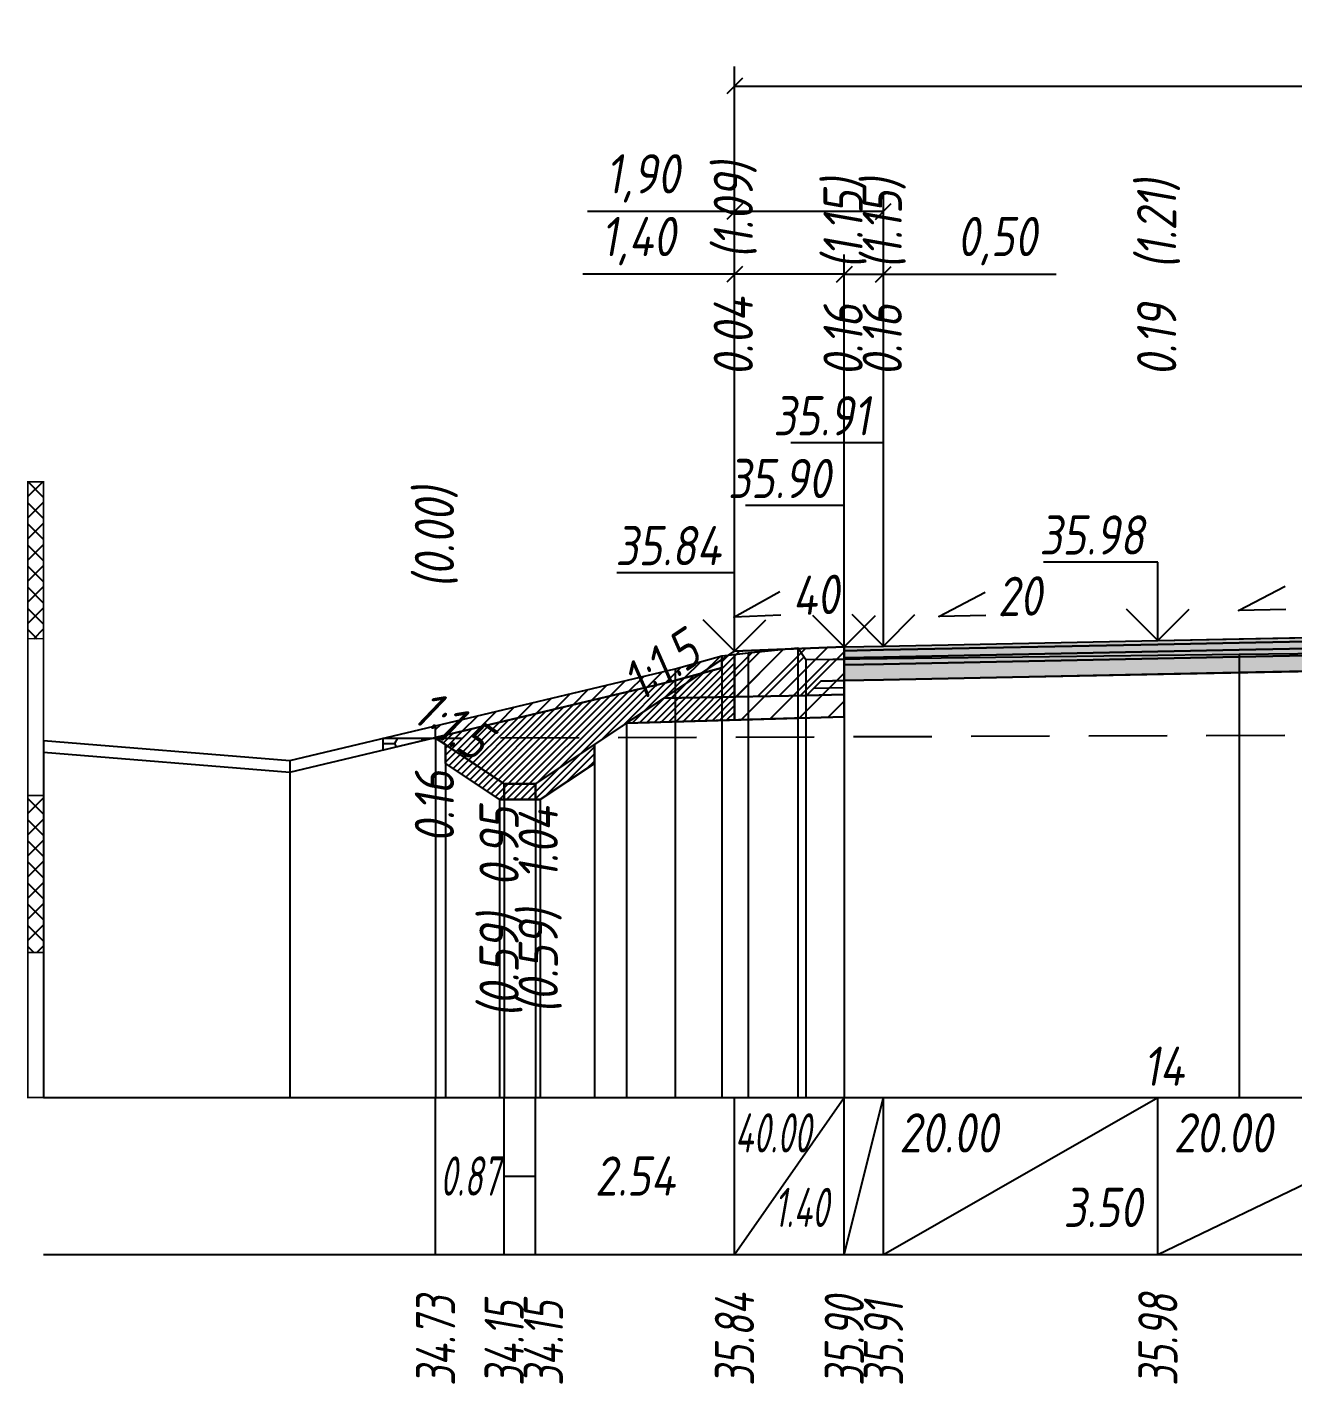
# Model space of a CAD drawing. Extents: x -717 to 1451, y -133302 to 233.
# Drawn here: x 78.9 to 159.7, y -91157.3 to -91070.8 of the extents above; entities that cross this region are included whole.
import ezdxf
from ezdxf.enums import TextEntityAlignment as Align

# ---------------------------------------------------------------- set-up
doc = ezdxf.new("R2010")
doc.units = 0
doc.linetypes.add('штриховая', pattern=[0.75, 0.5, -0.25])
for name, color, linetype in [('Интерполированный поперечник', 2, 'Continuous'), ('Код_514', 1, 'Continuous'), ('Контур_0', 7, 'Continuous'), ('Контур_2521', 7, 'Continuous'), ('Контур_2564', 7, 'Continuous'), ('Контур_2660', 7, 'Continuous'), ('Контур_2665', 7, 'Continuous'), ('Контур_400', 7, 'Continuous'), ('Контур_508', 7, 'Continuous'), ('Контур_512', 7, 'Continuous'), ('Контур_513', 7, 'Continuous'), ('Контур_818', 7, 'Continuous'), ('Красный поперечник', 1, 'Continuous'), ('Линейка абсолютных высот', 7, 'Continuous'), ('Объём_2501', 7, 'Continuous'), ('Объём_2564', 7, 'Continuous'), ('Объём_2650', 7, 'Continuous'), ('Объём_2660', 7, 'Continuous'), ('Объём_2663', 7, 'Continuous'), ('Объём_2664', 7, 'Continuous'), ('Объём_2665', 7, 'Continuous'), ('Откосы', 7, 'Continuous'), ('Отметки покрытия', 7, 'Continuous'), ('Рабочие отметки', 7, 'Continuous'), ('Рабочие отметки доп.', 7, 'Continuous'), ('Слои выравнивания', 7, 'Continuous'), ('Таблица', 7, 'Continuous'), ('Уклоны проезжей части', 7, 'Continuous'), ('Черный поперечник', 3, 'Continuous')]:
    doc.layers.add(name, color=color, linetype=linetype)
for name, color, linetype, true_color in [('Контур_2540', 2, 'Continuous', 0xffff00), ('Контур_2560', 2, 'Continuous', 0xffff00), ('Контур_2561', 7, 'Continuous', 0xff8040), ('Контур_2562', 3, 'Continuous', 0x00ff00), ('Контур_2563', 7, 'Continuous', 0xff8000), ('Контур_2570', 7, 'Continuous', 0x80ff00), ('Контур_2583', 3, 'Continuous', 0x00ff00), ('Контур_2584', 3, 'Continuous', 0x00ff00), ('Контур_2725', 7, 'Continuous', 0x323232), ('Контур_2736', 4, 'Continuous', 0x00ffff), ('Контур_2737', 4, 'Continuous', 0x00ffff), ('Контур_2738', 4, 'Continuous', 0x00ffff), ('Контур_2739', 4, 'Continuous', 0x00ffff), ('Контур_2741', 4, 'Continuous', 0x00ffff), ('Контур_2742', 4, 'Continuous', 0x00ffff), ('Контур_2743', 4, 'Continuous', 0x00ffff), ('Контур_2744', 7, 'Continuous', 0xa4ffff), ('Контур_2745', 7, 'Continuous', 0xa4ffff), ('Контур_2747', 4, 'Continuous', 0x00ffff), ('Контур_2748', 4, 'Continuous', 0x00ffff), ('Контур_2749', 4, 'Continuous', 0x00ffff), ('Контур_2750', 4, 'Continuous', 0x00ffff), ('Контур_2751', 4, 'Continuous', 0x00ffff), ('Контур_2752', 4, 'Continuous', 0x00ffff), ('Контур_2760', 7, 'Continuous', 0x323232), ('Контур_2761', 7, 'Continuous', 0x323232), ('Контур_2762', 7, 'Continuous', 0x323232), ('Контур_2763', 7, 'Continuous', 0x323232), ('Контур_402', 7, 'Continuous', 0xff6464), ('Контур_703', 4, 'Continuous', 0x00ffff), ('Контур_705', 4, 'Continuous', 0x00ffff), ('Контур_707', 4, 'Continuous', 0x00ffff), ('Контур_720', 131, 'Continuous', 0xaaffff), ('Объём_2520', 7, 'Continuous', 0x80ffff), ('Объём_2540', 2, 'Continuous', 0xffff00), ('Объём_2560', 2, 'Continuous', 0xffff00), ('Объём_2561', 7, 'Continuous', 0xff8040), ('Объём_2562', 3, 'Continuous', 0x00ff00), ('Объём_2563', 7, 'Continuous', 0xff8000), ('Объём_2570', 7, 'Continuous', 0x80ff00), ('Объём_2583', 3, 'Continuous', 0x00ff00), ('Объём_2584', 3, 'Continuous', 0x00ff00), ('Объём_2592', 3, 'Continuous', 0x00ff00), ('Объём_2596', 3, 'Continuous', 0x00ff00), ('Объём_2600', 7, 'Continuous', 0x808000), ('Объём_2620', 2, 'Continuous', 0xffff00), ('Объём_2746', 2, 'Continuous', 0xffff00)]:
    doc.layers.add(name, color=color, linetype=linetype, true_color=true_color)
doc.styles.get("Standard").update_dxf_attribs({"font": 'txt', "height": 2.5})
doc.styles.add('М', font='romand.shx', dxfattribs={"width": 0.8, "oblique": 10, "height": 2.5})
doc.dimstyles.new('ISO-25', dxfattribs={"dimtxt": 2.5, "dimasz": 2.5, "dimexe": 1.25, "dimexo": 0.625, "dimtad": 1, "dimtxsty": 'Standard', "dimcen": 2.5, "dimadec": 0, "dimazin": 0, "dimtfac": 1, "dimtmove": 0, "dimatfit": 3, "dimfxl": 1, "dimarcsym": 0})
pattern_1 = [(45.0000013, (0, 0), (-0.67351924, 0.673519211), []), (135.0000003, (0, 0), (-0.673519222, -0.67351923), [])]

# ---------------------------------------------------------------- blocks, each defined once
blk = doc.blocks.new('_Oblique')
at = {"color": 0, "linetype": 'ByBlock', "lineweight": -2}
blk.add_line((-0.5, -0.5), (0.5, 0.5), dxfattribs=at)
blk = doc.blocks.new('*D1780')
at = {"color": 0, "lineweight": -2, "transparency": 16777216}
for p, q in [((124.061, -91109.98), (124.061, -91085.26)), ((131.061, -91109.7), (131.061, -91085.26)), ((124.061, -91086.51), (114.392, -91086.51)), ((131.061, -91086.51), (124.061, -91086.51))]:
    blk.add_line(p, q, dxfattribs=at)
at = {"layer": 'Defpoints', "color": 0, "transparency": 16777216}
for p in [(131.061, -91086.51), (124.061, -91110.605), (131.061, -91110.325)]:
    blk.add_point(p, dxfattribs=at)
at = {"color": 0, "lineweight": -2, "transparency": 16777216, "rotation": 180}
blk.add_blockref('_Oblique', (124.061, -91086.51), dxfattribs=at)
at = {"color": 0, "lineweight": -2, "transparency": 16777216}
blk.add_blockref('_Oblique', (131.061, -91086.51), dxfattribs=at)
at = {"color": 0, "transparency": 16777216, "insert": (117.932, -91084.397), "char_height": 2.5, "width": 8.75, "attachment_point": 5, "style": 'М'}
blk.add_mtext('1,40', dxfattribs=at)
blk = doc.blocks.new('*D1782')
at = {"color": 0, "lineweight": -2, "transparency": 16777216}
for p, q in [((131.061, -91109.7), (131.061, -91085.26)), ((133.561, -91109.65), (133.561, -91085.26)), ((131.061, -91086.51), (133.561, -91086.51)), ((133.561, -91086.51), (144.571, -91086.51))]:
    blk.add_line(p, q, dxfattribs=at)
at = {"layer": 'Defpoints', "color": 0, "transparency": 16777216}
for p in [(133.561, -91086.51), (131.061, -91110.325), (133.561, -91110.275)]:
    blk.add_point(p, dxfattribs=at)
at = {"color": 0, "lineweight": -2, "transparency": 16777216, "rotation": 180}
blk.add_blockref('_Oblique', (131.061, -91086.51), dxfattribs=at)
at = {"color": 0, "lineweight": -2, "transparency": 16777216}
blk.add_blockref('_Oblique', (133.561, -91086.51), dxfattribs=at)
at = {"color": 0, "transparency": 16777216, "insert": (140.81, -91084.397), "char_height": 2.5, "width": 9.16667, "attachment_point": 5, "style": 'М'}
blk.add_mtext('0,50', dxfattribs=at)
blk = doc.blocks.new('*D1785')
at = {"color": 0, "lineweight": -2, "transparency": 16777216}
for p, q in [((124.061, -91109.98), (124.061, -91081.26)), ((133.561, -91109.65), (133.561, -91081.26)), ((124.061, -91082.51), (114.675, -91082.51)), ((133.561, -91082.51), (124.061, -91082.51))]:
    blk.add_line(p, q, dxfattribs=at)
at = {"layer": 'Defpoints', "color": 0, "transparency": 16777216}
for p in [(133.561, -91082.51), (124.061, -91110.605), (133.561, -91110.275)]:
    blk.add_point(p, dxfattribs=at)
at = {"color": 0, "lineweight": -2, "transparency": 16777216, "rotation": 180}
blk.add_blockref('_Oblique', (124.061, -91082.51), dxfattribs=at)
at = {"color": 0, "lineweight": -2, "transparency": 16777216}
blk.add_blockref('_Oblique', (133.561, -91082.51), dxfattribs=at)
at = {"color": 0, "transparency": 16777216, "insert": (118.215, -91080.397), "char_height": 2.5, "width": 8.75, "attachment_point": 5, "style": 'М'}
blk.add_mtext('1,90', dxfattribs=at)
blk = doc.blocks.new('*D1786')
at = {"color": 0, "lineweight": -2, "transparency": 16777216}
for p, q in [((124.061, -91109.98), (124.061, -91073.26)), ((219.561, -91109.98), (219.561, -91073.26)), ((124.061, -91074.51), (219.561, -91074.51))]:
    blk.add_line(p, q, dxfattribs=at)
at = {"layer": 'Defpoints', "color": 0, "transparency": 16777216}
for p in [(219.561, -91074.51), (124.061, -91110.605), (219.561, -91110.605)]:
    blk.add_point(p, dxfattribs=at)
at = {"color": 0, "lineweight": -2, "transparency": 16777216, "rotation": 180}
blk.add_blockref('_Oblique', (124.061, -91074.51), dxfattribs=at)
at = {"color": 0, "lineweight": -2, "transparency": 16777216}
blk.add_blockref('_Oblique', (219.561, -91074.51), dxfattribs=at)
at = {"color": 0, "transparency": 16777216, "insert": (171.811, -91072.397), "char_height": 2.5, "width": 10.41667, "attachment_point": 5, "style": 'М'}
blk.add_mtext('19,10', dxfattribs=at)

msp = doc.modelspace()

# ---------------------------------------------------------------- hatches: boundary and pattern name
at = {"layer": 'Линейка абсолютных высот'}
h = msp.add_hatch(dxfattribs=at)
h.set_pattern_fill('ANSI37', scale=0.3, style=0)
h.set_pattern_definition(pattern_1)
h.paths.add_polyline_path([(80, -91109.745), (80, -91099.745), (79, -91099.745), (79, -91109.745)])
h = msp.add_hatch(dxfattribs=at)
h.set_pattern_fill('ANSI37', scale=0.3, style=0)
h.set_pattern_definition(pattern_1)
h.paths.add_polyline_path([(80, -91129.745), (80, -91119.745), (79, -91119.745), (79, -91129.745)])
at = {"layer": 'Объём_2563'}
h = msp.add_hatch(dxfattribs=at)
h.set_pattern_fill('ANSI31', color=256, scale=0.3)
h.paths.add_polyline_path([(124.061, -91110.542), (131.061, -91110.262), (131.061, -91112.412), (129.561, -91112.442), (128.642, -91113.361), (119.561, -91113.542)])
at = {"layer": 'Объём_2570'}
h = msp.add_hatch(dxfattribs=at)
h.set_pattern_fill('ANSI31', color=256, scale=0.2)
h.paths.add_polyline_path([(123.244, -91111.593), (120.284, -91112.405), (105, -91116.047), (105, -91115.297), (120.284, -91111.655), (123.244, -91110.843)])
at = {"layer": 'Объём_2600'}
h = msp.add_hatch(dxfattribs=at)
h.set_pattern_fill('ANSI31', color=6, scale=0.4)
h.paths.add_polyline_path([(131.061, -91114.72), (124.061, -91114.93), (124.061, -91110.746), (124.934, -91110.643), (128.107, -91110.322), (128.607, -91111.073), (131.061, -91111.042)])
h = msp.add_hatch(dxfattribs=at)
h.set_pattern_fill('HONEY', color=5, scale=0.3)
h.paths.add_polyline_path([(101.647, -91116.846), (101.647, -91116.096), (104.842, -91116.085)])
at = {"layer": 'Объём_2620'}
h = msp.add_hatch(dxfattribs=at)
h.set_pattern_fill('ANSI31', color=2, scale=0.1)
h.paths.add_polyline_path([(111.677, -91120), (109.071, -91120), (105.624, -91117.702), (105.624, -91116.5), (105, -91116.084), (105.707, -91115.879), (120.284, -91112.405), (123.244, -91111.593), (123.244, -91110.843), (124.061, -91110.746), (124.061, -91114.93), (117.169, -91115.136), (115.124, -91116.5), (115.124, -91117.702)])
at = {"layer": 'Слои выравнивания'}
for color, points in [(2, [(131.061, -91110.262), (133.561, -91110.212), (151.061, -91109.862), (156.248, -91109.758), (171.207, -91109.459), (171.811, -91109.447), (171.811, -91109.697), (171.207, -91109.709), (156.248, -91110.008), (151.061, -91110.112), (133.561, -91110.462), (131.061, -91110.512)]), (3, [(131.061, -91110.512), (133.561, -91110.462), (151.061, -91110.112), (156.248, -91110.008), (171.207, -91109.709), (171.811, -91109.697), (171.811, -91110.147), (171.207, -91110.159), (156.248, -91110.458), (151.061, -91110.562), (133.561, -91110.912), (131.061, -91110.962)]), (4, [(131.061, -91110.962), (133.561, -91110.912), (151.061, -91110.562), (156.248, -91110.458), (171.207, -91110.159), (171.811, -91110.147), (171.811, -91110.597), (171.207, -91110.609), (156.248, -91110.908), (151.061, -91111.012), (133.561, -91111.362), (131.061, -91111.412)]), (5, [(131.061, -91111.412), (133.561, -91111.362), (151.061, -91111.012), (156.248, -91110.908), (171.207, -91110.609), (171.811, -91110.597), (171.811, -91111.597), (171.207, -91111.609), (156.248, -91111.908), (151.061, -91112.012), (133.561, -91112.362), (131.061, -91112.412)])]:
    msp.add_hatch(color=color, dxfattribs=at).paths.add_polyline_path(points)

# ---------------------------------------------------------------- linework, layer by layer
at = {"layer": 'Интерполированный поперечник', "linetype": 'штриховая', "ltscale": 10, "flags": 128}
msp.add_lwpolyline([(101.647, -91116.096), (229.993, -91115.635)], dxfattribs=at)
at = {"layer": 'Код_514'}
for p, q in [((105, -91149), (105, -91139)), ((109.374, -91149), (109.374, -91139)), ((111.374, -91149), (111.374, -91139)), ((124.061, -91149), (124.061, -91139)), ((124.061, -91149), (131.061, -91139)), ((131.061, -91149), (131.061, -91139)), ((131.061, -91149), (133.561, -91139)), ((133.561, -91149), (133.561, -91139)), ((133.561, -91149), (151.061, -91139)), ((151.061, -91149), (151.061, -91139)), ((151.061, -91149), (171.811, -91139)), ((109.374, -91144), (111.374, -91144))]:
    msp.add_line(p, q, dxfattribs=at)
at = {"layer": 'Контур_0', "flags": 128}
for points in [[(124.061, -91110.542), (124.061, -91110.542), (124.061, -91110.542), (124.061, -91110.542), (124.061, -91110.542), (124.061, -91110.542), (124.061, -91110.542), (124.061, -91110.542), (124.061, -91110.542), (124.061, -91110.542), (124.061, -91110.542), (124.061, -91110.542), (124.061, -91110.542), (124.061, -91110.542), (124.061, -91110.542), (111.374, -91119), (109.374, -91119), (105, -91116.084), (105, -91116.084), (105, -91116.084), (105, -91116.084), (105, -91116.084), (105, -91116.084), (105, -91116.084), (105, -91116.084), (105, -91116.084), (105, -91116.084), (105, -91116.084), (105, -91116.084), (105, -91116.084)], [(124.061, -91110.542), (124.061, -91110.542), (124.061, -91110.542), (124.061, -91110.542), (124.061, -91110.542), (124.061, -91110.542), (124.061, -91110.542), (124.061, -91110.542), (124.061, -91110.542), (124.061, -91110.542), (124.061, -91110.542), (124.061, -91110.542), (124.061, -91110.542), (124.061, -91110.542), (124.061, -91110.542), (111.374, -91119)], [(119.561, -91113.542), (128.642, -91113.361), (129.561, -91112.442), (131.061, -91112.412)], [(129.561, -91112.442), (131.061, -91112.412), (131.061, -91113.312), (128.642, -91113.361), (129.561, -91112.442), (129.561, -91112.442)]]:
    msp.add_lwpolyline(points, dxfattribs=at)
at = {"layer": 'Контур_2521', "color": 250, "flags": 128}
msp.add_lwpolyline([(129.101, -91112.901), (131.061, -91112.862)], dxfattribs=at)
at = {"layer": 'Контур_2540', "flags": 128}
msp.add_lwpolyline([(128.642, -91113.361), (131.061, -91113.312), (131.061, -91114.72), (117.169, -91115.136), (119.561, -91113.542), (128.642, -91113.361), (128.642, -91113.361)], dxfattribs=at)
at = {"layer": 'Контур_2560', "flags": 128}
msp.add_lwpolyline([(124.061, -91110.542), (124.061, -91110.542), (124.061, -91110.542), (131.061, -91110.262)], dxfattribs=at)
at = {"layer": 'Контур_2561', "flags": 128}
msp.add_lwpolyline([(131.061, -91110.262), (131.061, -91110.262), (124.061, -91110.542), (124.061, -91110.542), (131.061, -91110.262)], dxfattribs=at)
at = {"layer": 'Контур_2562', "flags": 128}
msp.add_lwpolyline([(124.061, -91110.542), (124.061, -91110.542), (124.061, -91110.542), (124.061, -91110.542), (124.061, -91110.542)], dxfattribs=at)
at = {"layer": 'Контур_2563', "flags": 128}
msp.add_lwpolyline([(124.061, -91110.542), (131.061, -91110.262), (131.061, -91112.412), (129.561, -91112.442), (128.642, -91113.361), (119.561, -91113.542), (124.061, -91110.542), (124.061, -91110.542)], dxfattribs=at)
at = {"layer": 'Контур_2564', "flags": 128}
msp.add_lwpolyline([(124.061, -91110.542), (131.061, -91110.262)], dxfattribs=at)
at = {"layer": 'Контур_2570', "flags": 128}
msp.add_lwpolyline([(80, -91116.979), (95.707, -91118.262), (95.707, -91118.262), (120.284, -91112.405), (123.244, -91111.593), (123.244, -91110.843), (124.934, -91110.643), (128.107, -91110.322), (128.607, -91111.073), (156.248, -91110.722), (171.207, -91110.563)], dxfattribs=at)
at = {"layer": 'Контур_2583', "flags": 128}
for points in [[(109.071, -91120), (109.374, -91120), (109.374, -91119), (105.624, -91116.5), (105.624, -91117.702), (109.071, -91120)], [(115.124, -91117.702), (115.124, -91116.5), (111.374, -91119), (111.374, -91120), (111.677, -91120), (115.124, -91117.702)]]:
    msp.add_lwpolyline(points, dxfattribs=at)
at = {"layer": 'Контур_2584', "flags": 128}
msp.add_lwpolyline([(111.374, -91120), (111.374, -91119), (109.374, -91119), (109.374, -91120), (111.374, -91120)], dxfattribs=at)
at = {"layer": 'Контур_2660', "flags": 128}
msp.add_lwpolyline([(117.169, -91115.136), (131.061, -91114.72)], dxfattribs=at)
at = {"layer": 'Контур_2665', "flags": 128}
msp.add_lwpolyline([(124.061, -91110.542), (124.061, -91110.542)], dxfattribs=at)
at = {"layer": 'Контур_2725', "flags": 128}
msp.add_lwpolyline([(131.061, -91112.412), (133.561, -91112.362), (151.061, -91112.012), (156.248, -91111.908), (171.207, -91111.609), (171.811, -91111.597), (173.212, -91111.625), (192.561, -91112.012), (210.061, -91112.362), (212.561, -91112.412)], dxfattribs=at)
at = {"layer": 'Контур_2736', "flags": 128}
msp.add_lwpolyline([(124.061, -91110.542), (124.061, -91110.542)], dxfattribs=at)
at = {"layer": 'Контур_2737', "flags": 128}
msp.add_lwpolyline([(124.061, -91110.542), (124.061, -91110.542)], dxfattribs=at)
at = {"layer": 'Контур_2738', "flags": 128}
msp.add_lwpolyline([(124.061, -91110.542), (124.061, -91110.542)], dxfattribs=at)
at = {"layer": 'Контур_2739', "flags": 128}
msp.add_lwpolyline([(124.061, -91110.542), (124.061, -91110.542)], dxfattribs=at)
at = {"layer": 'Контур_2741', "flags": 128}
msp.add_lwpolyline([(105, -91116.084), (105, -91116.084)], dxfattribs=at)
at = {"layer": 'Контур_2742', "flags": 128}
msp.add_lwpolyline([(105, -91116.084), (105, -91116.084)], dxfattribs=at)
at = {"layer": 'Контур_2743', "flags": 128}
msp.add_lwpolyline([(105, -91116.084), (105, -91116.084)], dxfattribs=at)
at = {"layer": 'Контур_2744', "flags": 128}
msp.add_lwpolyline([(105, -91116.084), (105, -91116.084)], dxfattribs=at)
msp.add_lwpolyline([(105, -91116.084), (105, -91116.084)], dxfattribs=at)
msp.add_lwpolyline([(105, -91116.084), (105, -91116.084)], dxfattribs=at)
msp.add_lwpolyline([(105, -91116.084), (105, -91116.084)], dxfattribs=at)
msp.add_lwpolyline([(105, -91116.084), (105, -91116.084)], dxfattribs=at)
msp.add_lwpolyline([(105, -91116.084), (105, -91116.084)], dxfattribs=at)
at = {"layer": 'Контур_2745', "flags": 128}
msp.add_lwpolyline([(124.061, -91110.542), (124.061, -91110.542)], dxfattribs=at)
msp.add_lwpolyline([(124.061, -91110.542), (124.061, -91110.542)], dxfattribs=at)
msp.add_lwpolyline([(124.061, -91110.542), (124.061, -91110.542)], dxfattribs=at)
msp.add_lwpolyline([(124.061, -91110.542), (124.061, -91110.542)], dxfattribs=at)
msp.add_lwpolyline([(124.061, -91110.542), (124.061, -91110.542)], dxfattribs=at)
msp.add_lwpolyline([(124.061, -91110.542), (124.061, -91110.542)], dxfattribs=at)
at = {"layer": 'Контур_2747', "flags": 128}
msp.add_lwpolyline([(124.061, -91110.542), (124.061, -91110.542)], dxfattribs=at)
at = {"layer": 'Контур_2748', "flags": 128}
msp.add_lwpolyline([(124.061, -91110.542), (124.061, -91110.542)], dxfattribs=at)
at = {"layer": 'Контур_2749', "flags": 128}
msp.add_lwpolyline([(124.061, -91110.542), (124.061, -91110.542)], dxfattribs=at)
at = {"layer": 'Контур_2750', "flags": 128}
msp.add_lwpolyline([(105, -91116.084), (105, -91116.084)], dxfattribs=at)
at = {"layer": 'Контур_2751', "flags": 128}
msp.add_lwpolyline([(105, -91116.084), (105, -91116.084)], dxfattribs=at)
at = {"layer": 'Контур_2752', "flags": 128}
msp.add_lwpolyline([(105, -91116.084), (105, -91116.084)], dxfattribs=at)
at = {"layer": 'Контур_2760', "flags": 128}
msp.add_lwpolyline([(131.061, -91110.262), (133.561, -91110.212), (151.061, -91109.862), (156.248, -91109.758), (171.207, -91109.459), (171.811, -91109.447), (173.212, -91109.475), (192.561, -91109.862), (210.061, -91110.212), (212.561, -91110.262)], dxfattribs=at)
at = {"layer": 'Контур_2761', "flags": 128}
msp.add_lwpolyline([(131.061, -91110.512), (133.561, -91110.462), (151.061, -91110.112), (156.248, -91110.008), (171.207, -91109.709), (171.811, -91109.697), (173.212, -91109.725), (192.561, -91110.112), (210.061, -91110.462), (212.561, -91110.512)], dxfattribs=at)
at = {"layer": 'Контур_2762', "flags": 128}
msp.add_lwpolyline([(131.061, -91110.962), (133.561, -91110.912), (151.061, -91110.562), (156.248, -91110.458), (171.207, -91110.159), (171.811, -91110.147), (173.212, -91110.175), (192.561, -91110.562), (210.061, -91110.912), (212.561, -91110.962)], dxfattribs=at)
at = {"layer": 'Контур_2763', "flags": 128}
msp.add_lwpolyline([(131.061, -91111.412), (133.561, -91111.362), (151.061, -91111.012), (156.248, -91110.908), (171.207, -91110.609), (171.811, -91110.597), (173.212, -91110.625), (192.561, -91111.012), (210.061, -91111.362), (212.561, -91111.412)], dxfattribs=at)
at = {"layer": 'Контур_400', "flags": 128}
msp.add_lwpolyline([(131.061, -91110.262), (133.561, -91110.212), (133.561, -91110.212), (133.561, -91110.212), (133.561, -91110.212), (133.561, -91110.212), (133.561, -91110.212), (151.061, -91109.862), (171.811, -91109.447)], dxfattribs=at)
at = {"layer": 'Контур_402', "flags": 128}
msp.add_lwpolyline([(117.169, -91115.136), (131.061, -91114.72), (131.061, -91112.412), (171.811, -91111.597), (212.561, -91112.412), (212.561, -91114.72), (225.517, -91115.108)], dxfattribs=at)
at = {"layer": 'Контур_508', "flags": 128}
msp.add_lwpolyline([(105, -91116.084), (105.624, -91116.5), (105.624, -91117.702), (109.071, -91120), (109.374, -91120), (111.374, -91120), (111.677, -91120), (115.124, -91117.702), (115.124, -91116.5), (117.169, -91115.136), (131.061, -91114.72), (131.061, -91112.412), (171.811, -91111.597), (212.561, -91112.412), (212.561, -91114.72), (225.517, -91115.108), (225.517, -91115.715), (228.964, -91118.013), (229.267, -91118.013), (231.267, -91118.013), (231.57, -91118.013), (235.017, -91115.715), (235.017, -91114.513), (239.663, -91111.416)], dxfattribs=at)
at = {"layer": 'Контур_512', "flags": 128}
msp.add_lwpolyline([(105, -91116.084), (105.624, -91116.5), (105.624, -91117.702), (109.071, -91120), (109.374, -91120), (111.374, -91120), (111.677, -91120), (115.124, -91117.702), (115.124, -91116.5), (117.169, -91115.136), (131.061, -91114.72)], dxfattribs=at)
at = {"layer": 'Контур_513', "flags": 128}
msp.add_lwpolyline([(105, -91116.084), (105.624, -91116.5), (105.624, -91117.702), (109.071, -91120), (109.374, -91120), (111.374, -91120), (111.677, -91120), (115.124, -91117.702), (115.124, -91116.5), (117.169, -91115.136), (131.061, -91114.72), (131.061, -91112.412), (171.811, -91111.597), (212.561, -91112.412), (212.561, -91114.72), (225.517, -91115.108), (225.517, -91115.715), (228.964, -91118.013), (229.267, -91118.013), (231.267, -91118.013), (231.57, -91118.013), (235.017, -91115.715), (235.017, -91114.513), (239.663, -91111.416)], dxfattribs=at)
at = {"layer": 'Контур_703', "flags": 128}
for points in [[(124.061, -91110.542), (111.374, -91119)], [(124.061, -91110.542), (124.061, -91110.542)]]:
    msp.add_lwpolyline(points, dxfattribs=at)
at = {"layer": 'Контур_705', "flags": 128}
msp.add_lwpolyline([(124.061, -91110.542), (124.061, -91110.542)], dxfattribs=at)
at = {"layer": 'Контур_707', "flags": 128}
msp.add_lwpolyline([(109.374, -91119), (105, -91116.084)], dxfattribs=at)
at = {"layer": 'Контур_720', "flags": 128}
msp.add_lwpolyline([(111.374, -91119), (109.374, -91119)], dxfattribs=at)
at = {"layer": 'Контур_818', "flags": 128}
msp.add_lwpolyline([(105, -91116.047), (120.284, -91112.405), (123.244, -91111.593), (123.244, -91110.843), (124.934, -91110.643), (128.107, -91110.322), (128.607, -91111.073), (156.248, -91110.722), (171.207, -91110.563)], dxfattribs=at)
at = {"layer": 'Красный поперечник'}
for p, q in [((133.561, -91110.212), (151.061, -91109.862)), ((151.061, -91109.862), (171.811, -91109.447)), ((111.374, -91119), (124.061, -91110.542)), ((124.061, -91110.542), (131.061, -91110.262)), ((131.061, -91110.262), (133.561, -91110.212)), ((117.169, -91115.136), (117.169, -91139)), ((131.061, -91114.72), (131.061, -91139)), ((105, -91116.084), (105, -91139)), ((105, -91116.084), (109.374, -91119)), ((105.624, -91116.5), (105.624, -91139)), ((115.124, -91116.5), (115.124, -91139)), ((105.624, -91117.702), (105.624, -91139)), ((115.124, -91117.702), (115.124, -91139)), ((109.374, -91119), (111.374, -91119)), ((109.071, -91120), (109.071, -91139)), ((109.374, -91120), (109.374, -91139)), ((111.374, -91120), (111.374, -91139)), ((111.677, -91120), (111.677, -91139))]:
    msp.add_line(p, q, dxfattribs=at)
at = {"layer": 'Линейка абсолютных высот', "color": 7, "const_width": 0.1, "flags": 128}
for points in [[(80, -91109.745), (80, -91099.745), (79, -91099.745), (79, -91109.745), (80, -91109.745)], [(80, -91119.745), (80, -91109.745), (79, -91109.745), (79, -91119.745), (80, -91119.745)], [(80, -91129.745), (80, -91119.745), (79, -91119.745), (79, -91129.745), (80, -91129.745)], [(80, -91139), (80, -91129.745), (79, -91129.745), (79, -91139), (80, -91139)]]:
    msp.add_lwpolyline(points, dxfattribs=at)
at = {"layer": 'Объём_2501', "flags": 128}
msp.add_lwpolyline([(131.061, -91110.262), (133.561, -91110.212), (133.561, -91110.212), (133.561, -91110.212), (133.561, -91110.212), (133.561, -91110.212), (133.561, -91110.212), (151.061, -91109.862), (171.811, -91109.447)], dxfattribs=at)
at = {"layer": 'Объём_2520', "color": 250, "flags": 128}
msp.add_lwpolyline([(129.561, -91112.442), (131.061, -91112.412), (131.061, -91113.312), (128.642, -91113.361), (129.561, -91112.442), (129.561, -91112.442)], dxfattribs=at)
at = {"layer": 'Объём_2540', "flags": 128}
msp.add_lwpolyline([(128.642, -91113.361), (131.061, -91113.312), (131.061, -91114.72), (117.169, -91115.136), (119.561, -91113.542), (128.642, -91113.361), (128.642, -91113.361)], dxfattribs=at)
at = {"layer": 'Объём_2560', "flags": 128}
msp.add_lwpolyline([(124.061, -91110.542), (124.061, -91110.542), (124.061, -91110.542), (131.061, -91110.262)], dxfattribs=at)
at = {"layer": 'Объём_2561', "flags": 128}
msp.add_lwpolyline([(131.061, -91110.262), (131.061, -91110.262), (124.061, -91110.542), (124.061, -91110.542), (131.061, -91110.262)], dxfattribs=at)
at = {"layer": 'Объём_2562', "flags": 128}
msp.add_lwpolyline([(124.061, -91110.542), (124.061, -91110.542), (124.061, -91110.542), (124.061, -91110.542), (124.061, -91110.542)], dxfattribs=at)
at = {"layer": 'Объём_2563', "color": 250, "flags": 128}
msp.add_lwpolyline([(124.061, -91110.542), (131.061, -91110.262), (131.061, -91112.412), (129.561, -91112.442), (128.642, -91113.361), (119.561, -91113.542), (124.061, -91110.542), (124.061, -91110.542)], dxfattribs=at)
at = {"layer": 'Объём_2564', "flags": 128}
msp.add_lwpolyline([(124.061, -91110.542), (131.061, -91110.262)], dxfattribs=at)
at = {"layer": 'Объём_2570', "flags": 128}
msp.add_lwpolyline([(123.244, -91111.593), (120.284, -91112.405), (105, -91116.047), (105, -91115.297), (120.284, -91111.655), (123.244, -91110.843), (123.244, -91111.593), (123.244, -91111.593)], dxfattribs=at)
at = {"layer": 'Объём_2583', "flags": 128}
for points in [[(109.071, -91120), (109.374, -91120), (109.374, -91119), (105.624, -91116.5), (105.624, -91117.702), (109.071, -91120)], [(115.124, -91117.702), (115.124, -91116.5), (111.374, -91119), (111.374, -91120), (111.677, -91120), (115.124, -91117.702)]]:
    msp.add_lwpolyline(points, dxfattribs=at)
at = {"layer": 'Объём_2584', "flags": 128}
msp.add_lwpolyline([(111.374, -91120), (111.374, -91119), (109.374, -91119), (109.374, -91120), (111.374, -91120)], dxfattribs=at)
at = {"layer": 'Объём_2592', "flags": 128}
for points in [[(109.374, -91119), (105.624, -91116.5)], [(115.124, -91116.5), (111.374, -91119)]]:
    msp.add_lwpolyline(points, dxfattribs=at)
at = {"layer": 'Объём_2596', "flags": 128}
msp.add_lwpolyline([(111.374, -91119), (109.374, -91119)], dxfattribs=at)
at = {"layer": 'Объём_2600', "color": 5, "flags": 128}
msp.add_lwpolyline([(101.647, -91116.846), (101.647, -91116.096), (104.842, -91116.085), (101.647, -91116.846), (101.647, -91116.846)], dxfattribs=at)
at = {"layer": 'Объём_2620', "flags": 128}
msp.add_lwpolyline([(111.677, -91120), (109.071, -91120), (105.624, -91117.702), (105.624, -91116.5), (105, -91116.084), (105.707, -91115.879), (120.284, -91112.405), (123.244, -91111.593), (123.244, -91110.843), (124.061, -91110.746), (124.061, -91114.93), (117.169, -91115.136), (115.124, -91116.5), (115.124, -91117.702), (111.677, -91120), (111.677, -91120)], dxfattribs=at)
at = {"layer": 'Объём_2650', "color": 6, "flags": 128}
for points in [[(131.061, -91114.72), (124.061, -91114.93), (124.061, -91110.746), (124.934, -91110.643), (128.107, -91110.322), (128.607, -91111.073), (131.061, -91111.042), (131.061, -91114.72), (131.061, -91114.72)], [(105, -91116.084), (104.842, -91116.085), (105.707, -91115.879), (105, -91116.084), (105, -91116.084)]]:
    msp.add_lwpolyline(points, dxfattribs=at)
at = {"layer": 'Объём_2660', "flags": 128}
msp.add_lwpolyline([(117.169, -91115.136), (131.061, -91114.72)], dxfattribs=at)
at = {"layer": 'Объём_2663', "flags": 128}
for points in [[(124.061, -91110.542), (111.374, -91119)], [(109.374, -91119), (105, -91116.084)]]:
    msp.add_lwpolyline(points, dxfattribs=at)
at = {"layer": 'Объём_2664', "flags": 128}
msp.add_lwpolyline([(111.374, -91119), (109.374, -91119)], dxfattribs=at)
at = {"layer": 'Объём_2665', "flags": 128}
msp.add_lwpolyline([(124.061, -91110.542), (124.061, -91110.542)], dxfattribs=at)
at = {"layer": 'Объём_2746', "flags": 128}
for points in [[(123.244, -91111.593), (123.244, -91111.087), (123.689, -91110.79), (124.934, -91110.643), (127.153, -91110.418), (128.145, -91110.379), (128.607, -91111.073), (128.607, -91114.793), (117.169, -91115.136), (121.954, -91111.946), (123.244, -91111.593), (123.244, -91111.593)], [(111.677, -91120), (109.071, -91120), (105.624, -91117.702), (105.624, -91116.5), (109.374, -91119), (111.374, -91119), (115.124, -91116.5), (115.124, -91117.702), (111.677, -91120), (111.677, -91120)]]:
    msp.add_lwpolyline(points, dxfattribs=at)
at = {"layer": 'Откосы', "color": 1, "flags": 128}
for points in [[(159.21, -91107.888), (156.21, -91107.948), (159.18, -91106.388)], [(127.016, -91108.243), (124.018, -91108.363), (126.956, -91106.744)], [(140.085, -91108.27), (137.085, -91108.33), (140.055, -91106.771)]]:
    msp.add_lwpolyline(points, dxfattribs=at)
at = {"layer": 'Отметки покрытия', "color": 1}
for p, q in [((133.561, -91097.262), (127.661, -91097.262)), ((133.561, -91110.212), (133.561, -91097.262)), ((131.061, -91101.262), (124.761, -91101.262)), ((131.061, -91110.262), (131.061, -91101.262)), ((151.061, -91104.862), (143.761, -91104.862)), ((151.061, -91109.862), (151.061, -91104.862)), ((124.061, -91105.542), (116.561, -91105.542)), ((124.061, -91110.542), (124.061, -91105.542)), ((131.061, -91110.262), (129.061, -91108.262)), ((131.061, -91110.262), (133.061, -91108.262)), ((133.561, -91110.212), (131.561, -91108.212)), ((133.561, -91110.212), (135.561, -91108.212)), ((151.061, -91109.862), (149.061, -91107.862)), ((151.061, -91109.862), (153.061, -91107.862)), ((124.061, -91110.542), (122.061, -91108.542)), ((124.061, -91110.542), (126.061, -91108.542))]:
    msp.add_line(p, q, dxfattribs=at)
at = {"layer": 'Слои выравнивания'}
msp.add_line((131.061, -91110.262), (131.061, -91139), dxfattribs=at)
at = {"layer": 'Слои выравнивания', "color": 2, "flags": 128}
msp.add_lwpolyline([(131.061, -91110.262), (133.561, -91110.212), (151.061, -91109.862), (156.248, -91109.758), (171.207, -91109.459), (171.811, -91109.447), (171.811, -91109.697), (171.207, -91109.709), (156.248, -91110.008), (151.061, -91110.112), (133.561, -91110.462), (131.061, -91110.512)], close=True, dxfattribs=at)
at = {"layer": 'Слои выравнивания', "color": 3, "flags": 128}
msp.add_lwpolyline([(131.061, -91110.512), (133.561, -91110.462), (151.061, -91110.112), (156.248, -91110.008), (171.207, -91109.709), (171.811, -91109.697), (171.811, -91110.147), (171.207, -91110.159), (156.248, -91110.458), (151.061, -91110.562), (133.561, -91110.912), (131.061, -91110.962)], close=True, dxfattribs=at)
at = {"layer": 'Слои выравнивания', "color": 4, "flags": 128}
msp.add_lwpolyline([(131.061, -91110.962), (133.561, -91110.912), (151.061, -91110.562), (156.248, -91110.458), (171.207, -91110.159), (171.811, -91110.147), (171.811, -91110.597), (171.207, -91110.609), (156.248, -91110.908), (151.061, -91111.012), (133.561, -91111.362), (131.061, -91111.412)], close=True, dxfattribs=at)
at = {"layer": 'Слои выравнивания', "color": 5, "flags": 128}
msp.add_lwpolyline([(131.061, -91111.412), (133.561, -91111.362), (151.061, -91111.012), (156.248, -91110.908), (171.207, -91110.609), (171.811, -91110.597), (171.811, -91111.597), (171.207, -91111.609), (156.248, -91111.908), (151.061, -91112.012), (133.561, -91112.362), (131.061, -91112.412)], close=True, dxfattribs=at)
at = {"layer": 'Таблица'}
for p, q in [((80, -91139), (264.663, -91139)), ((80, -91149), (264.663, -91149))]:
    msp.add_line(p, q, dxfattribs=at)
at = {"layer": 'Черный поперечник', "color": 7}
for p, q in [((123.244, -91110.843), (123.244, -91139)), ((124.934, -91110.643), (124.934, -91139)), ((128.107, -91110.322), (128.107, -91139)), ((156.248, -91110.722), (156.248, -91139)), ((120.284, -91111.655), (120.284, -91139)), ((128.607, -91111.073), (128.607, -91139)), ((80, -91116.229), (80, -91139)), ((95.707, -91117.512), (95.707, -91139))]:
    msp.add_line(p, q, dxfattribs=at)
at = {"layer": 'Черный поперечник', "flags": 128}
msp.add_lwpolyline([(80, -91116.229), (95.707, -91117.512), (120.284, -91111.655), (123.244, -91110.843), (124.934, -91110.643), (128.107, -91110.322), (128.607, -91111.073), (156.248, -91110.722), (171.207, -91110.563)], dxfattribs=at)

# ---------------------------------------------------------------- texts
at = {"layer": 'Код_514', "style": 'М', "oblique": 10}
for s, width, p in [('40.00', 0.6, (124.081, -91140)), ('20.00', 0.8, (134.561, -91140)), ('20.00', 0.8, (152.061, -91140))]:
    msp.add_text(s, height=2.5, dxfattribs=dict(at, width=width)).set_placement(p, align=Align.TOP_LEFT)
for s, width, p in [('0.87', 0.6, (107.187, -91144)), ('2.54', 0.8, (117.717, -91144))]:
    msp.add_text(s, height=2.5, dxfattribs=dict(at, width=width)).set_placement(p, align=Align.MIDDLE_CENTER)
for s, width, p in [('1.40', 0.6, (130.061, -91148)), ('3.50', 0.8, (150.061, -91148))]:
    msp.add_text(s, height=2.5, dxfattribs=dict(at, width=width)).set_placement(p, align=Align.BOTTOM_RIGHT)
at = {"layer": 'Код_514', "style": 'М', "oblique": 10, "width": 0.7}
for s, p in [('34.73', (105, -91157.382)), ('34.15', (109.374, -91157.382)), ('34.15', (111.874, -91157.382)), ('35.84', (124.061, -91157.382)), ('35.90', (131.061, -91157.382)), ('35.98', (151.061, -91157.382)), ('35.91', (133.561, -91157.382))]:
    msp.add_text(s, height=2.5, rotation=90, dxfattribs=at).set_placement(p, align=Align.MIDDLE_LEFT)
at = {"layer": 'Отметки покрытия', "color": 1, "style": 'М', "oblique": 10, "width": 0.8}
for s, p in [('35.91', (132.702, -91097.531)), ('35.90', (130.202, -91101.531)), ('35.98', (150.202, -91105.131)), ('35.84', (123.202, -91105.811))]:
    msp.add_text(s, height=2.5, dxfattribs=at).set_placement(p, align=Align.BOTTOM_RIGHT)
at = {"layer": 'Рабочие отметки', "color": 1, "style": 'М', "oblique": 10, "width": 0.8}
for s, p in [('0.04', (123.983, -91093.012)), ('0.16', (130.983, -91093.012)), ('0.16', (133.483, -91093.012)), ('0.19', (150.983, -91093.012))]:
    msp.add_text(s, height=2.5, rotation=90, dxfattribs=at).set_placement(p, align=Align.MIDDLE_LEFT)
for s, p in [('0.16', (104.922, -91118.162)), ('0.95', (109.046, -91120.456)), ('1.04', (111.546, -91120.456))]:
    msp.add_text(s, height=2.5, rotation=90, dxfattribs=at).set_placement(p, align=Align.MIDDLE_RIGHT)
at = {"layer": 'Рабочие отметки доп.', "color": 1, "style": 'М', "oblique": 10, "width": 0.8}
for s, p in [('(1.09)', (123.983, -91085.512)), ('(1.15)', (130.983, -91086.162)), ('(1.15)', (133.483, -91086.162)), ('(1.21)', (150.983, -91086.162)), ('(0.00)', (104.922, -91106.515))]:
    msp.add_text(s, height=2.5, rotation=90, dxfattribs=at).set_placement(p, align=Align.MIDDLE_LEFT)
for p in [(109.046, -91127.231), (111.546, -91126.981)]:
    msp.add_text('(0.59)', height=2.5, rotation=90, dxfattribs=at).set_placement(p, align=Align.MIDDLE_RIGHT)
at = {"layer": 'Слои выравнивания', "style": 'М', "oblique": 10, "width": 0.8}
msp.add_text('14', height=2.5, dxfattribs=at).set_placement((151.436, -91139), align=Align.BOTTOM_CENTER)
at = {"layer": 'Уклоны проезжей части', "color": 1, "style": 'М', "oblique": 10, "width": 0.8}
for s, rotation, p in [('40', 2.29061, (129.32, -91108.959)), ('20', 1.14576, (142.291, -91109.037)), ('1:1.5', 33.69007, (120.509, -91113.079)), ('1:1.5', 326.30994, (105.017, -91116.901))]:
    msp.add_text(s, height=2.5, rotation=rotation, dxfattribs=at).set_placement(p, align=Align.BOTTOM_CENTER)

# ---------------------------------------------------------------- dimensions: what is measured, and where the dimension line sits
at = {"color": 5}
dim = msp.add_linear_dim(base=(219.561, -91074.51), p1=(124.061, -91110.605), p2=(219.561, -91110.605), angle=180, dimstyle='ISO-25', override={"dimasz": 1, "dimlfac": 0.2, "dimzin": 0, "dimtxsty": 'М', "dimblk1": 'Oblique', "dimblk2": 'Oblique', "dimsah": 1}, dxfattribs=at)
dim.commit()
dim.dimension.update_dxf_attribs({"geometry": '*D1786', "text_midpoint": (171.811, -91072.397)})
for base, p1, p2, picture, middle in [((133.561, -91082.51), (124.061, -91110.605), (133.561, -91110.275), '*D1785', (118.215, -91082.51)), ((131.061, -91086.51), (124.061, -91110.605), (131.061, -91110.325), '*D1780', (117.932, -91086.51)), ((133.561, -91086.51), (131.061, -91110.325), (133.561, -91110.275), '*D1782', (140.81, -91086.51))]:
    dim = msp.add_linear_dim(base=base, p1=p1, p2=p2, angle=180, dimstyle='ISO-25', override={"dimasz": 1, "dimlfac": 0.2, "dimzin": 0, "dimtxsty": 'М', "dimblk1": 'Oblique', "dimblk2": 'Oblique', "dimsah": 1}, dxfattribs=at)
    dim.commit()
    dim.dimension.update_dxf_attribs({"geometry": picture, "text_midpoint": middle, "dimtype": 160})

doc.saveas('drawing.dxf')
